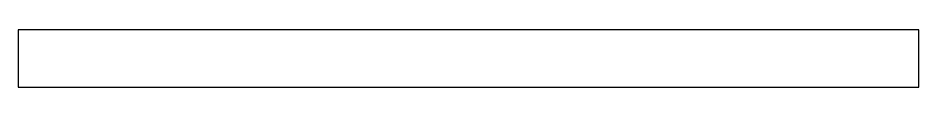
# Model space of a CAD drawing. Header units: millimetres. Extents: x -125 to 125, y -8 to 8.
import ezdxf

# ---------------------------------------------------------------- set-up
doc = ezdxf.new("R2010")
doc.units = ezdxf.units.MM
doc.layers.get('0').update_dxf_attribs({"linetype": 'CONTINUOUS'})

msp = doc.modelspace()

# ---------------------------------------------------------------- linework, layer by layer
msp.add_lwpolyline([(125.17, 8), (-125.17, 8), (-125.17, -8), (125.17, -8)], close=True)

doc.saveas('drawing.dxf')
